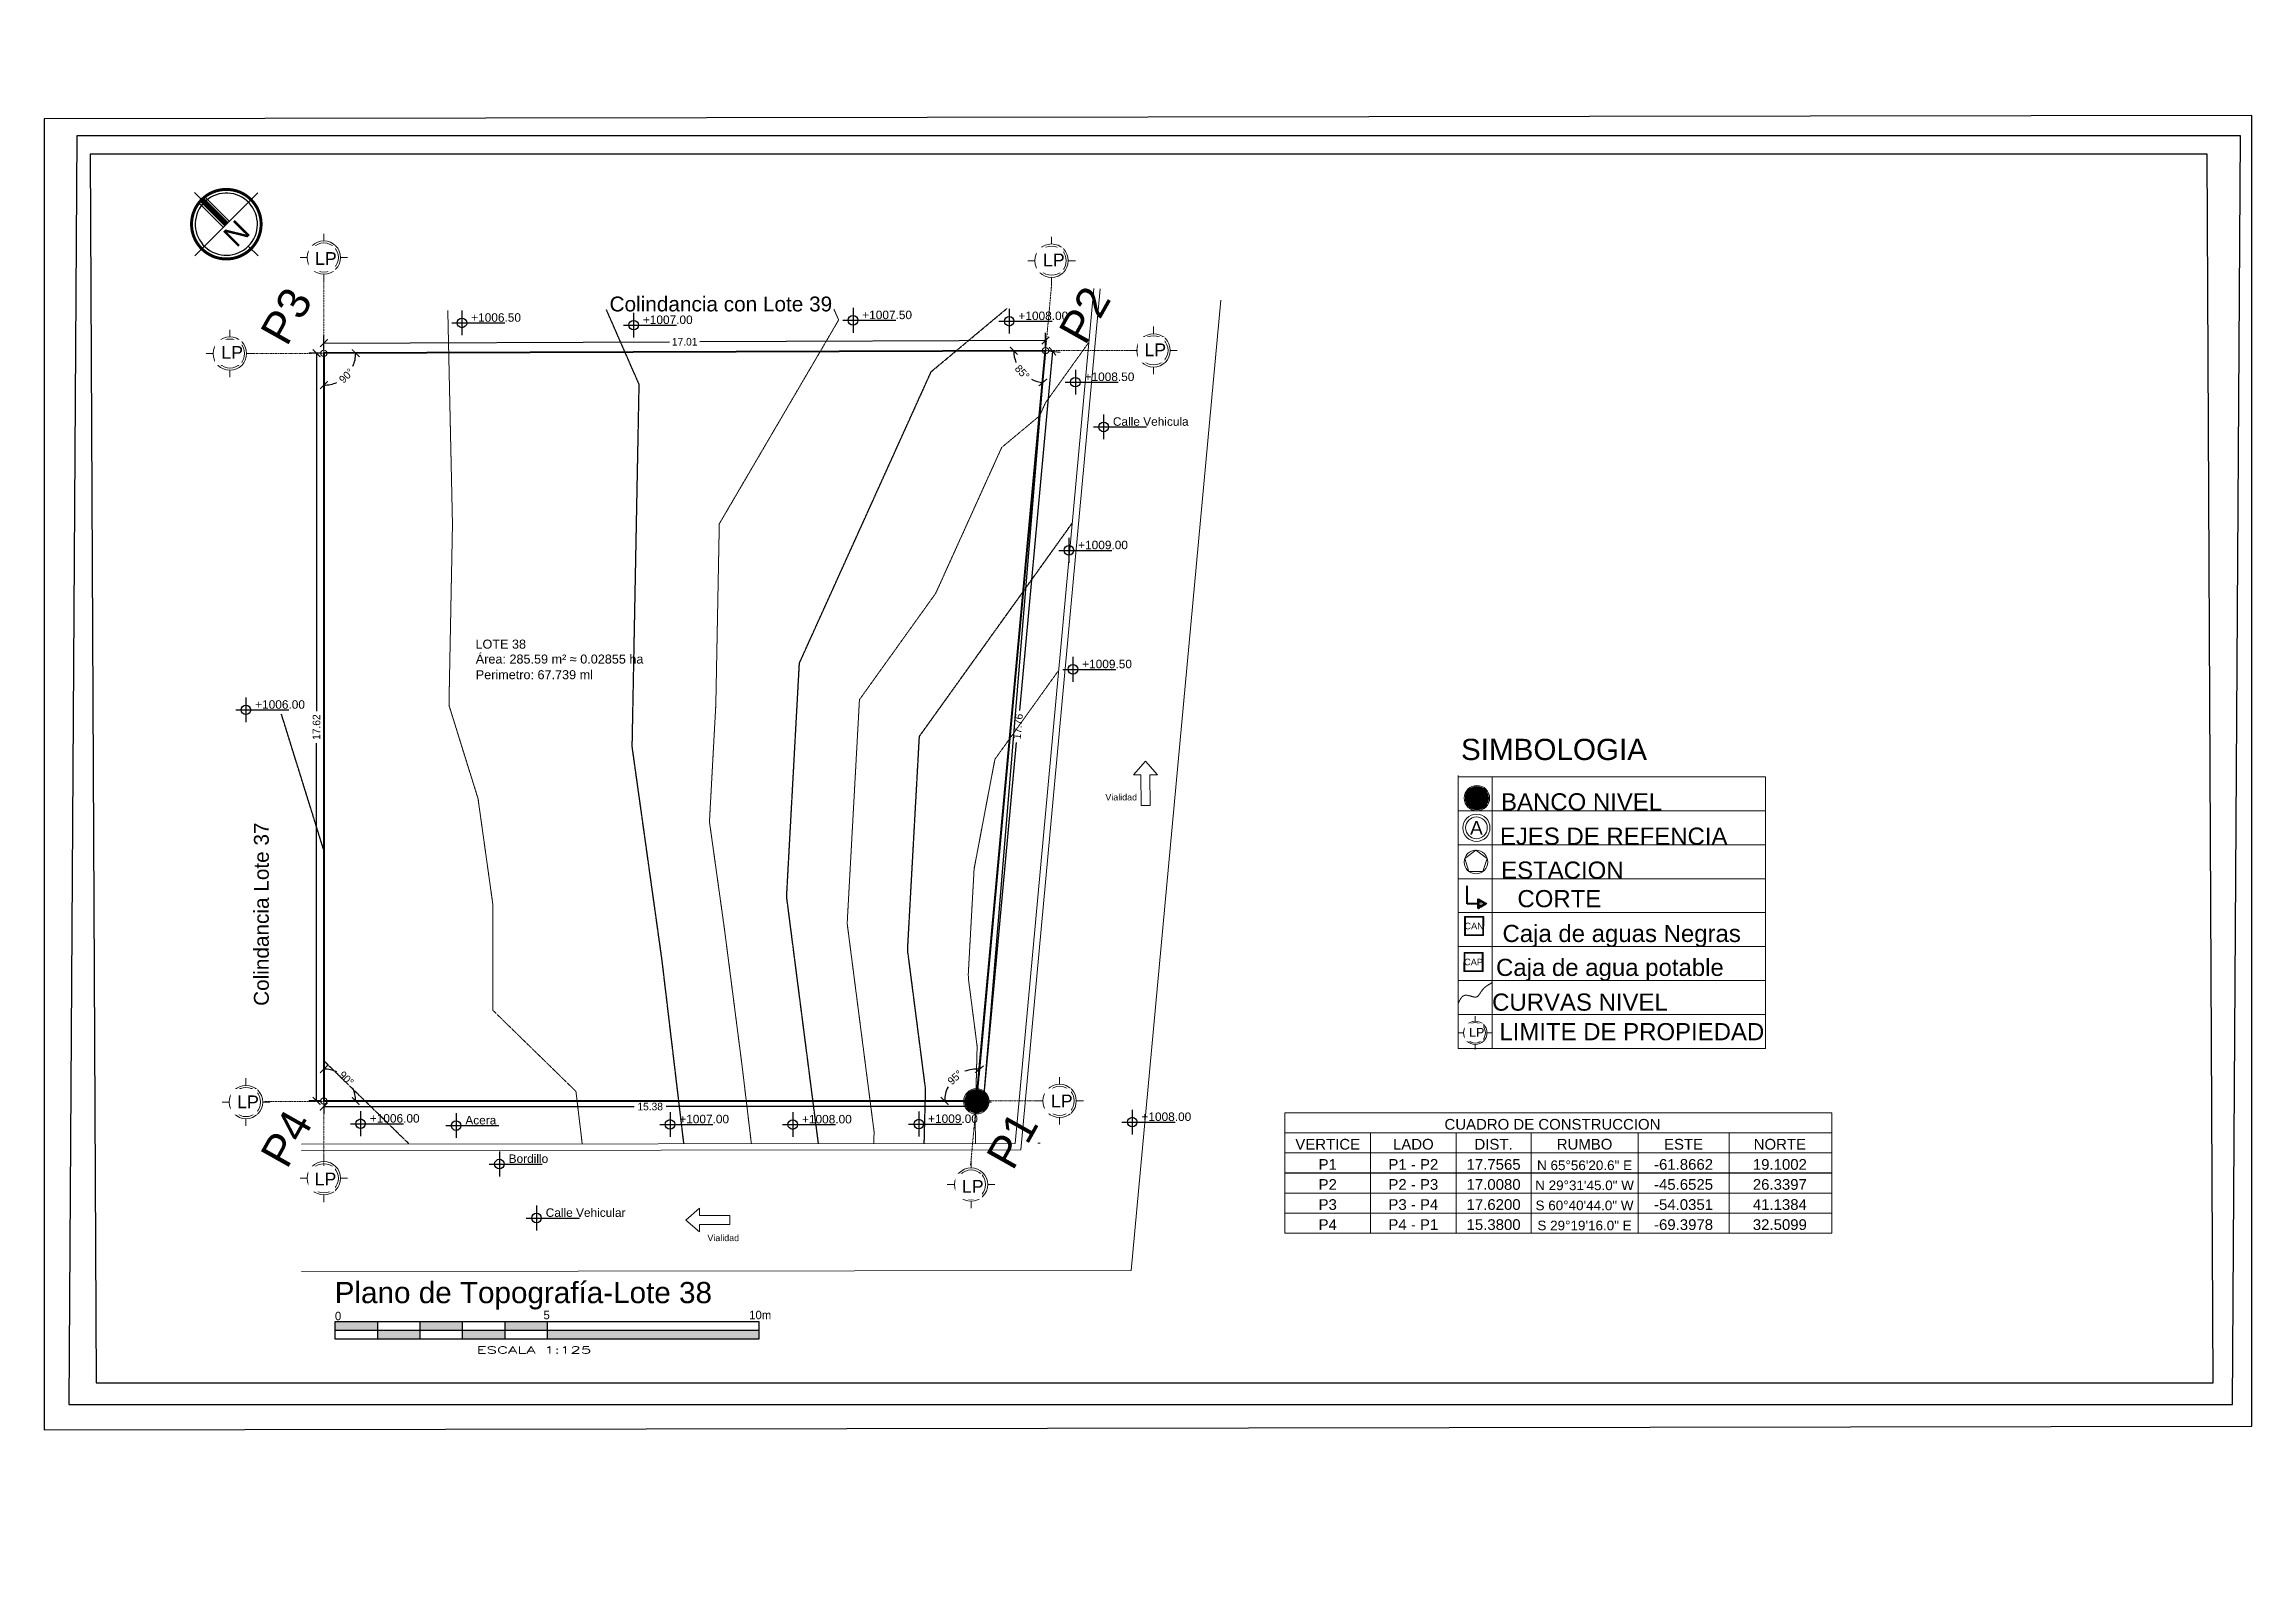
# Paper-space layout 'TOPOGRAFICO' of a CAD drawing. Header units: millimetres. Extents: x 2 to 419, y -23 to 261.
# The model-space entities are those that its viewports show. They can reach past a viewport. Long polylines and large blocks are cut down to what shows.
import ezdxf
from ezdxf.enums import TextEntityAlignment as Align

# ---------------------------------------------------------------- set-up
doc = ezdxf.new("R2010")
doc.units = ezdxf.units.MM
doc.header["$LTSCALE"] = 0.02
for name, pattern in [('ACAD_ISO02W100', [15, 12, -3]), ('ACAD_ISO06W100', [36, 24, -3, 0, -3, 0, -3, 0, -3]), ('ACAD_ISO10W100', [18, 12, -3, 0, -3])]:
    doc.linetypes.add(name, pattern=pattern)
for name, color, linetype, lineweight in [('A_DIM-1', 251, 'Continuous', 18), ('C-TOPO-MINR', 7, 'Continuous', 18), ('COTAS', 252, 'Continuous', 5), ('IH-textos', 250, 'Continuous', 18), ('PC-CAJAS DE AGUA', 13, 'Continuous', 15), ('S-GRID', 253, 'ACAD_ISO10W100', 5), ('S-GRID-IDEN', 253, 'Continuous', 9), ('TT-ACERAS', 251, 'Continuous', 20), ('TT-BN', 90, 'Continuous', 15), ('TT-CORTE TERRENO', 19, 'ACAD_ISO06W100', 40), ('TT-Terreno', 250, 'Continuous', 40)]:
    doc.layers.add(name, color=color, linetype=linetype, lineweight=lineweight)
for name, color, linetype, lineweight, transparency in [('CUADROS', 251, 'Continuous', 20, 0.2), ('TT-COTAS', 54, 'Continuous', 5, 0.4), ('TT-CURVAS DN', 128, 'ACAD_ISO02W100', 9, 0.2)]:
    doc.layers.add(name, color=color, linetype=linetype, lineweight=lineweight, transparency=transparency)
doc.layers.add('PC-NIVELES', color=251, linetype='Continuous')
doc.layers.get('Defpoints').freeze()
doc.styles.add('Arial_5', font='arial.ttf', dxfattribs={"height": 0.003})
doc.styles.add('CUADROS', font='arial.ttf')
doc.styles.add('ROMANS', font='', dxfattribs={"width": 0.8})
doc.styles.add('SIM1', font='SIMPLEX.shx', dxfattribs={"width": 1.1, "height": 0.25})
doc.styles.get("Standard").update_dxf_attribs({"font": 'GOTHIC.TTF'})
doc.styles.add('STYLE7', font='swissi.ttf')
doc.styles.get('ROMANS').set_extended_font_data('VNI-Avo')
doc.dimstyles.get("Standard").update_dxf_attribs({"dimtxt": 0.18, "dimasz": 0.18, "dimexe": 0.18, "dimexo": 0.0625, "dimgap": 0.09, "dimtad": 0, "dimzin": 3, "dimdsep": 46, "dimtxsty": 'Standard', "dimblk": 'ARCHTICK', "dimcen": 0.09, "dimadec": 0, "dimazin": 0, "dimtfac": 1, "dimtofl": 0, "dimtmove": 0, "dimatfit": 3, "dimldrblk": 'ARCHTICK', "dimfxl": 1, "dimtolj": 1, "dimtzin": 0, "dimarcsym": 0})
pattern_1 = [(0, (4e-16, 1e-16), (0, 6.985), [5.08, -1.905]), (90, (4e-16, 1e-16), (-6.985, 4e-16), [5.08, -1.905])]

# ---------------------------------------------------------------- blocks, each defined once
blk = doc.blocks.new('A$C3F057A20')
for p, q in [((1.312, 2.641), (1.312, 1.32)), ((1.186, 2.338), (1.186, 1.32)), ((1.247, 2.301), (1.247, 1.32)), ((1.377, 2.301), (1.377, 1.32)), ((1.437, 2.338), (1.437, 1.32)), ((0, 1.32), (2.623, 1.32)), ((1.312, 0.404), (1.312, 0))]:
    blk.add_line(p, q)
at = {"const_width": 0.0875}
blk.add_lwpolyline([(0.287, 1.32, 1), (2.337, 1.32, 1)], format="xyb", close=True, dxfattribs=at)
blk.add_arc((1.312, 1.32), 0.916, 94.06081, 85.93919)
blk.add_solid([(1.247, 1.32), (1.377, 1.32), (1.247, 2.301), (1.377, 2.301)])
at = {"ltscale": 0.2, "insert": (1.016, 1.231), "char_height": 0.625, "attachment_point": 1, "style": 'CUADROS'}
blk.add_mtext_dynamic_manual_height_columns('N', width=0.76887, gutter_width=3.125, heights=[0], dxfattribs=at)
blk = doc.blocks.new('_ArchTick')
at = {"color": 0, "linetype": 'ByBlock', "const_width": 0.15}
blk.add_lwpolyline([(-0.5, -0.5), (0.5, 0.5)], dxfattribs=at)
blk = doc.blocks.new('*D563')
at = {"layer": 'COTAS', "color": 0, "lineweight": -2, "ltscale": 0.2, "transparency": 16777216}
for p, q in [((25.722, 54.742), (24.943, 46.278)), ((25.619, 54.751), (25.902, 54.725)), ((24.094, 37.06), (24.874, 45.523)), ((23.991, 37.069), (24.274, 37.043))]:
    blk.add_line(p, q, dxfattribs=at)
at = {"layer": 'COTAS', "color": 0, "lineweight": -2, "ltscale": 0.2, "transparency": 16777216, "xscale": 0.18, "yscale": 0.18, "zscale": 0.18}
for p, rotation in [((25.722, 54.742), 84.73983874230558), ((24.094, 37.06), 264.7398387423056)]:
    blk.add_blockref('_ArchTick', p, dxfattribs=dict(at, rotation=rotation))
at = {"layer": 'COTAS', "color": 0, "ltscale": 0.2, "transparency": 16777216, "insert": (24.908, 45.901), "char_height": 0.18, "attachment_point": 5, "rotation": 84.7398}
blk.add_mtext('\\A1;17.76', dxfattribs=at)
blk = doc.blocks.new('*D564')
at = {"layer": 'COTAS', "color": 0, "lineweight": -2, "ltscale": 0.2, "transparency": 16777216}
for p, q in [((25.556, 54.819), (25.555, 55.176)), ((8.549, 54.758), (8.547, 55.115)), ((8.548, 54.935), (16.696, 54.964)), ((25.556, 54.996), (17.408, 54.967))]:
    blk.add_line(p, q, dxfattribs=at)
at = {"layer": 'COTAS', "color": 0, "lineweight": -2, "ltscale": 0.2, "transparency": 16777216, "xscale": 0.18, "yscale": 0.18, "zscale": 0.18}
for p, rotation in [((8.548, 54.935), 180.208055555556), ((25.556, 54.996), 0.2080555555559993)]:
    blk.add_blockref('_ArchTick', p, dxfattribs=dict(at, rotation=rotation))
at = {"layer": 'COTAS', "color": 0, "ltscale": 0.2, "transparency": 16777216, "insert": (17.052, 54.966), "char_height": 0.18, "attachment_point": 5, "rotation": 0.2081}
blk.add_mtext('\\A1;17.01', dxfattribs=at)
blk = doc.blocks.new('*D565')
at = {"layer": 'COTAS', "color": 0, "lineweight": -2, "ltscale": 0.2, "transparency": 16777216}
for p, q in [((8.486, 54.695), (8.196, 54.695)), ((8.376, 54.695), (8.376, 46.265)), ((8.376, 37.075), (8.376, 45.505)), ((8.486, 37.075), (8.196, 37.075))]:
    blk.add_line(p, q, dxfattribs=at)
at = {"layer": 'COTAS', "color": 0, "lineweight": -2, "ltscale": 0.2, "transparency": 16777216, "xscale": 0.18, "yscale": 0.18, "zscale": 0.18}
for p, rotation in [((8.376, 54.695), 90), ((8.376, 37.075), 270)]:
    blk.add_blockref('_ArchTick', p, dxfattribs=dict(at, rotation=rotation))
at = {"layer": 'COTAS', "color": 0, "ltscale": 0.2, "transparency": 16777216, "insert": (8.376, 45.885), "char_height": 0.18, "attachment_point": 5, "rotation": 90}
blk.add_mtext('\\A1;17.62', dxfattribs=at)
blk = doc.blocks.new('*D566')
at = {"layer": 'COTAS', "color": 0, "lineweight": -2, "ltscale": 0.2, "transparency": 16777216}
for p, q in [((8.549, 37.013), (8.549, 36.763)), ((8.549, 36.943), (15.858, 36.943)), ((23.929, 36.943), (16.619, 36.943)), ((23.929, 37.013), (23.929, 36.763))]:
    blk.add_line(p, q, dxfattribs=at)
at = {"layer": 'COTAS', "color": 0, "lineweight": -2, "ltscale": 0.2, "transparency": 16777216, "xscale": 0.18, "yscale": 0.18, "zscale": 0.18, "rotation": 180}
blk.add_blockref('_ArchTick', (8.549, 36.943), dxfattribs=at)
at = {"layer": 'COTAS', "color": 0, "lineweight": -2, "ltscale": 0.2, "transparency": 16777216, "xscale": 0.18, "yscale": 0.18, "zscale": 0.18}
blk.add_blockref('_ArchTick', (23.929, 36.943), dxfattribs=at)
at = {"layer": 'COTAS', "color": 0, "ltscale": 0.2, "transparency": 16777216, "insert": (16.239, 36.943), "char_height": 0.18, "attachment_point": 5}
blk.add_mtext('\\A1;15.38', dxfattribs=at)
blk = doc.blocks.new('*D567')
at = {"layer": 'COTAS', "color": 0, "lineweight": -2, "ltscale": 0.2, "transparency": 16777216}
for p, q in [((25.551, 54.695), (23.981, 37.643)), ((8.611, 37.075), (23.359, 37.075))]:
    blk.add_line(p, q, dxfattribs=at)
for start, end in [(84.7398, 111.3549), (153.385, 180)]:
    blk.add_arc((23.929, 37.075), 0.75, start, end, dxfattribs=at)
at = {"layer": 'COTAS', "color": 0, "lineweight": -2, "ltscale": 0.2, "transparency": 16777216, "xscale": 0.18, "yscale": 0.18, "zscale": 0.18}
for p, rotation in [((23.998, 37.822), 354.7398387423056), ((23.179, 37.075), 270.0000000000002)]:
    blk.add_blockref('_ArchTick', p, dxfattribs=dict(at, rotation=rotation))
at = {"layer": 'COTAS', "color": 0, "ltscale": 0.2, "transparency": 16777216, "insert": (23.423, 37.629), "char_height": 0.18, "attachment_point": 5, "rotation": 42.3699}
blk.add_mtext('\\A1;95°', dxfattribs=at)
blk = doc.blocks.new('*D568')
at = {"layer": 'COTAS', "color": 0, "lineweight": -2, "ltscale": 0.2, "transparency": 16777216}
for p, q in [((8.611, 54.695), (24.987, 54.755)), ((24.106, 37.137), (25.51, 54.189))]:
    blk.add_line(p, q, dxfattribs=at)
for start, end in [(180.2081, 201.5802), (243.9209, 265.2931)]:
    blk.add_arc((25.557, 54.757), 0.75, start, end, dxfattribs=at)
at = {"layer": 'COTAS', "color": 0, "lineweight": -2, "ltscale": 0.2, "transparency": 16777216, "xscale": 0.18, "yscale": 0.18, "zscale": 0.18}
for p, rotation in [((24.807, 54.754), 90.20805555555603), ((25.495, 54.009), 355.2930766759018)]:
    blk.add_blockref('_ArchTick', p, dxfattribs=dict(at, rotation=rotation))
at = {"layer": 'COTAS', "color": 0, "ltscale": 0.2, "transparency": 16777216, "insert": (25.006, 54.248), "char_height": 0.18, "attachment_point": 5, "rotation": 312.7506}
blk.add_mtext('\\A1;85°', dxfattribs=at)
blk = doc.blocks.new('*D569')
at = {"layer": 'COTAS', "color": 0, "lineweight": -2, "ltscale": 0.2, "transparency": 16777216}
for p, q in [((25.494, 54.757), (9.119, 54.697)), ((8.549, 37.138), (8.549, 54.125))]:
    blk.add_line(p, q, dxfattribs=at)
for start, end in [(336.1191, 0.2081), (270, 294.089)]:
    blk.add_arc((8.549, 54.695), 0.75, start, end, dxfattribs=at)
at = {"layer": 'COTAS', "color": 0, "lineweight": -2, "ltscale": 0.2, "transparency": 16777216, "xscale": 0.18, "yscale": 0.18, "zscale": 0.18}
for p, rotation in [((9.299, 54.698), 90.208055555556), ((8.549, 53.945), 180.0000000000019)]:
    blk.add_blockref('_ArchTick', p, dxfattribs=dict(at, rotation=rotation))
at = {"layer": 'COTAS', "color": 0, "ltscale": 0.2, "transparency": 16777216, "insert": (9.08, 54.166), "char_height": 0.18, "attachment_point": 5, "rotation": 45.104}
blk.add_mtext('\\A1;90°', dxfattribs=at)
blk = doc.blocks.new('*D570')
at = {"layer": 'COTAS', "color": 0, "lineweight": -2, "ltscale": 0.2, "transparency": 16777216}
for p, q in [((8.549, 54.633), (8.549, 37.645)), ((23.866, 37.075), (9.119, 37.075))]:
    blk.add_line(p, q, dxfattribs=at)
for start, end in [(66.0151, 90), (0, 23.9849)]:
    blk.add_arc((8.549, 37.075), 0.75, start, end, dxfattribs=at)
at = {"layer": 'COTAS', "color": 0, "lineweight": -2, "ltscale": 0.2, "transparency": 16777216, "xscale": 0.18, "yscale": 0.18, "zscale": 0.18}
for p, rotation in [((8.549, 37.825), 180.0000000000018), ((9.299, 37.075), 270.0000000000002)]:
    blk.add_blockref('_ArchTick', p, dxfattribs=dict(at, rotation=rotation))
at = {"layer": 'COTAS', "color": 0, "ltscale": 0.2, "transparency": 16777216, "insert": (9.079, 37.605), "char_height": 0.18, "attachment_point": 5, "rotation": 315}
blk.add_mtext('\\A1;90°', dxfattribs=at)
blk = doc.blocks.new('CC-R')
at = {"layer": 'CUADROS', "ltscale": 0.2}
for p, q in [((0, 0), (0, 7.5)), ((0, 7.5), (102.2, 7.5)), ((102.2, 0), (102.2, 7.5)), ((0, 3.75), (102.2, 3.75)), ((0, 0), (102.2, 0)), ((16, 0), (16, 3.75)), ((32, 0), (32, 3.75)), ((46, 0), (46, 3.75)), ((66, 0), (66, 3.75)), ((83, 0), (83, 3.75))]:
    blk.add_line(p, q, dxfattribs=at)
at = {"layer": 'CUADROS', "ltscale": 0.2, "style": 'CUADROS'}
blk.add_text('CUADRO DE CONSTRUCCION', height=2, dxfattribs=at).set_placement((50, 3.75), align=Align.BOTTOM_CENTER)
for s, p in [('VERTICE', (8, 0.625)), ('LADO', (24, 0.625)), ('DIST.', (39, 0.625)), ('RUMBO', (56, 0.625)), ('ESTE', (74.5, 0.625)), ('NORTE', (92.5, 0.625))]:
    blk.add_text(s, height=2, dxfattribs=at).set_placement(p, align=Align.CENTER)
blk = doc.blocks.new('CC-CR')
at = {"layer": 'CUADROS', "ltscale": 0.2}
for p, q in [((0, 0), (0, 3.75)), ((0, 3.75), (102.2, 3.75)), ((0, 0), (102.2, 0)), ((16, 0), (16, 3.75)), ((32, 0), (32, 3.75)), ((46, 0), (46, 3.75)), ((66, 0), (66, 3.75)), ((83, 0), (83, 3.75)), ((102.2, 0), (102.2, 3.75))]:
    blk.add_line(p, q, dxfattribs=at)
at = {"layer": 'CUADROS', "ltscale": 0.2, "style": 'CUADROS'}
for tag, height, p in [('V', 2, (8, 0)), ('L', 2, (24, 0)), ('D', 2, (39, 0)), ('ANG', 1.8, (56, 0)), ('X', 2, (74.5, 0)), ('Y', 2, (92.5, 0))]:
    blk.add_attdef(tag, text='', height=height, dxfattribs=at).set_placement(p, align=Align.BOTTOM_CENTER)
blk = doc.blocks.new('Nivel')
at = {"layer": 'IH-textos'}
h = blk.add_hatch(dxfattribs=at)
h.set_pattern_fill('ANGLE', color=256)
h.set_pattern_definition([(0, (-30.434, -5.986), (0, 6.985), [5.08, -1.905]), (90, (-30.434, -5.986), (-6.985, 4e-16), [5.08, -1.905])])
h.paths.add_polyline_path([(0, 0), (0, 0.113, 0.414214), (-0.113, 0)])
h.paths.add_polyline_path([(0.113, 0), (0, 0), (0, -0.113, 0.414214)])
at = {"layer": 'PC-NIVELES'}
for p, q in [((-0.241, 0), (1.011, 0)), ((0, 0.293), (0, -0.292))]:
    blk.add_line(p, q, dxfattribs=at)
blk.add_circle((0, 0), 0.113, dxfattribs=at)
at = {"layer": 'CUADROS', "style": 'CUADROS'}
blk.add_attdef('ACERA+997.00', (0.218, 0.027), '', height=0.2, dxfattribs=at)
blk = doc.blocks.new('arrow1')
blk.add_lwpolyline([(4.23, 0), (4.23, 0.43), (1.31, 0.43), (1.31, 1.14), (0, 0), (1.31, -1.14), (1.31, -0.43), (4.23, -0.43)], close=True)
blk = doc.blocks.new('Rejilla - Extremo inicial de rejilla - Círculo-11506-Nivel 1')
h = blk.add_hatch()
h.set_pattern_fill('ANGLE', color=256)
h.set_pattern_definition(pattern_1)
h.paths.add_polyline_path([(0, 0.00393), (0, 0.00452, 0.414214), (-0.00452, 0), (-0.00393, 0, -0.414214)])
h.paths.add_polyline_path([(0, -0.00393), (0, -0.00452, 0.414214), (0.00452, 0), (0.00393, 0, -0.414214)])
at = {"layer": 'A_DIM-1', "true_color": 0x000000, "transparency": 33554661}
h = blk.add_hatch(dxfattribs=at)
h.set_pattern_fill('ANGLE', color=18)
h.set_pattern_definition(pattern_1)
h.paths.add_polyline_path([(0, 0.00452), (0, 0.00393, -0.414214), (0.00393, 0), (0.00452, 0, 0.414214)])
h.paths.add_polyline_path([(-0.00393, 0), (-0.00452, 0, 0.414214), (0, -0.00452), (0, -0.00393, -0.414214)])
at = {"layer": 'S-GRID'}
h = blk.add_hatch(dxfattribs=at)
h.set_pattern_fill('ANGLE', color=256)
h.set_pattern_definition(pattern_1)
h.paths.add_polyline_path([(0, 0.00393), (0, 0.00452, 0.414214), (-0.00452, 0), (-0.00393, 0, -0.414214)])
h.paths.add_polyline_path([(0, -0.00393), (0, -0.00452, 0.414214), (0.00452, 0), (0.00393, 0, -0.414214)])
at = {"layer": 'S-GRID', "linetype": 'Continuous'}
h = blk.add_hatch(dxfattribs=at)
h.set_pattern_fill('AR-B88', color=256, scale=0.1)
h.paths.add_polyline_path([(0, 0.00452), (0, 0.00393, -0.414214), (0.00393, 0), (0.00452, 0, 0.414214)])
h.paths.add_polyline_path([(-0.00393, 0), (-0.00452, 0, 0.414214), (0, -0.00452), (0, -0.00393, -0.414214)])
at = {"layer": 'S-GRID-IDEN', "linetype": 'Continuous'}
for p, q in [((0, 0.00393), (0, 0.0056)), ((-0.00393, 0), (-0.0056, 0)), ((0.00393, 0), (0.0056, 0)), ((0, -0.00393), (0, -0.0056))]:
    blk.add_line(p, q, dxfattribs=at)
for radius in [0.00393, 0.00343]:
    blk.add_circle((0, 0), radius, dxfattribs=at)

msp = doc.modelspace()

# ---------------------------------------------------------------- hatches: boundary and pattern name
at = {"layer": 'TT-ACERAS'}
h = msp.add_hatch(dxfattribs=at)
h.set_pattern_fill('ANSI31', color=256, scale=0.005)
h.set_pattern_definition([(45, (3.622363, 65.123601), (-0.01122532, 0.01122532), [])])
h.paths.add_polyline_path([(42.178, 49.651, 1), (41.632, 49.651, 1)])
h = msp.add_hatch(dxfattribs=at)
h.set_pattern_fill('ANSI31', color=256, scale=0.005)
h.set_pattern_definition([(45, (-14.356399, 52.539362), (-0.01122532, 0.01122532), [])])
h.paths.add_polyline_path([(24.199, 37.067, 1), (23.653, 37.067, 1)])
at = {"layer": 'TT-CORTE TERRENO'}
h = msp.add_hatch(color=256, dxfattribs=at)
h.dxf.hatch_style = 1
h.paths.add_polyline_path([(41.932, 47.046), (42.131, 47.161), (41.932, 47.276)])
h.paths.add_polyline_path([(42.004, 47.213, -1), (42.004, 47.106, -1)], flags=16)

# ---------------------------------------------------------------- linework, layer by layer
msp.add_lwpolyline([(18.81, 31.872), (8.81, 31.872), (8.81, 31.472), (18.81, 31.472)], close=True)
for points in [[(9.81, 31.872), (9.81, 31.472)], [(10.81, 31.872), (10.81, 31.472)], [(10.81, 31.872), (10.81, 31.472)], [(11.81, 31.872), (11.81, 31.472)], [(12.81, 31.872), (12.81, 31.472)], [(13.81, 31.872), (13.81, 31.472)], [(8.81, 31.672), (18.81, 31.672)]]:
    msp.add_lwpolyline(points)
for points in [[(8.81, 31.672), (9.81, 31.672), (8.81, 31.872), (9.81, 31.872)], [(10.81, 31.672), (11.81, 31.672), (10.81, 31.872), (11.81, 31.872)], [(12.81, 31.672), (13.81, 31.672), (12.81, 31.872), (13.81, 31.872)], [(9.81, 31.472), (10.81, 31.472), (9.81, 31.672), (10.81, 31.672)], [(11.81, 31.472), (12.81, 31.472), (11.81, 31.672), (12.81, 31.672)], [(13.81, 31.472), (18.81, 31.472), (13.81, 31.672), (18.81, 31.672)]]:
    msp.add_solid(points)
at = {"layer": 'C-TOPO-MINR'}
msp.add_line((23.907, 36.075), (23.901, 36.647), dxfattribs=at)
at = {"layer": 'C-TOPO-MINR', "flags": 128}
msp.add_lwpolyline([(23.738, 39.965), (23.738, 40.005), (23.734, 40.036)], dxfattribs=at)
at = {"layer": 'COTAS', "ltscale": 0.2}
for centre in [(8.549, 54.695), (25.557, 54.757), (8.549, 37.075), (23.929, 37.075)]:
    msp.add_circle(centre, 0.075, dxfattribs=at)
at = {"layer": 'CUADROS'}
for p, q in [((41.462, 50.181), (41.462, 43.752)), ((42.262, 50.152), (42.262, 43.752))]:
    msp.add_line(p, q, dxfattribs=at)
at = {"layer": 'CUADROS', "color": 251}
for p, q in [((41.462, 50.152), (48.709, 50.152)), ((48.709, 50.152), (48.709, 43.752)), ((41.462, 49.352), (48.709, 49.352)), ((41.462, 48.552), (48.709, 48.552)), ((41.462, 47.752), (48.709, 47.752)), ((41.462, 46.952), (48.709, 46.952)), ((41.462, 46.152), (48.709, 46.152)), ((41.462, 45.352), (48.709, 45.352)), ((41.462, 44.552), (48.709, 44.552)), ((41.462, 43.752), (48.709, 43.752))]:
    msp.add_line(p, q, dxfattribs=at)
at = {"layer": 'PC-CAJAS DE AGUA'}
for points in [[(42.063, 46.41), (41.613, 46.412), (41.615, 46.862), (42.065, 46.86)], [(42.043, 46.43), (41.633, 46.432), (41.635, 46.842), (42.045, 46.84)], [(42.049, 45.562), (41.599, 45.564), (41.601, 46.014), (42.051, 46.012)], [(42.029, 45.582), (41.619, 45.584), (41.621, 45.994), (42.031, 45.992)]]:
    msp.add_lwpolyline(points, close=True, dxfattribs=at)
at = {"layer": 'S-GRID'}
for p, q in [((8.549, 35.549), (8.549, 56.392)), ((23.79, 35.563), (25.7, 56.318)), ((6.803, 54.689), (27.739, 54.765)), ((7.141, 37.06), (25.429, 37.077)), ((25.375, 36.077), (25.43, 36.077))]:
    msp.add_line(p, q, dxfattribs=at)
at = {"layer": 'S-GRID', "linetype": 'ByBlock'}
for radius in [0.32, 0.256]:
    msp.add_circle((41.893, 48.951), radius, dxfattribs=at)
at = {"layer": 'TT-ACERAS'}
for points in [[(8.02, 36.06), (24.841, 36.076), (26.696, 56.226)], [(8.02, 35.91), (24.978, 35.926), (26.846, 56.213)], [(8.023, 33.06), (27.578, 33.079), (29.684, 55.951)]]:
    msp.add_lwpolyline(points, dxfattribs=at)
at = {"layer": 'TT-BN'}
for centre, radius in [((41.905, 49.651), 0.299), ((41.905, 49.651), 0.273), ((23.926, 37.067), 0.299), ((23.926, 37.067), 0.273)]:
    msp.add_circle(centre, radius, dxfattribs=at)
at = {"layer": 'TT-CORTE TERRENO'}
for p, q in [((41.676, 47.161), (41.676, 47.585)), ((41.932, 47.161), (41.676, 47.161)), ((41.932, 47.046), (41.932, 47.276)), ((41.932, 47.276), (42.131, 47.161)), ((42.131, 47.161), (41.932, 47.046))]:
    msp.add_line(p, q, dxfattribs=at)
msp.add_circle((42.004, 47.16), 0.0534, dxfattribs=at)
at = {"layer": 'TT-COTAS'}
msp.add_lwpolyline([(41.882, 48.424), (41.617, 48.231), (41.718, 47.919), (42.046, 47.919), (42.148, 48.231)], close=True, dxfattribs=at)
msp.add_circle((41.882, 48.145), 0.279, dxfattribs=at)
at = {"layer": 'TT-CURVAS DN', "lineweight": 30}
for p, q in [((22.862, 54.262), (24.65, 55.754)), ((19.757, 47.395), (22.862, 54.262)), ((22.585, 45.669), (26.182, 50.688)), ((19.456, 41.89), (19.757, 47.395)), ((20.205, 36.075), (19.456, 41.89))]:
    msp.add_line(p, q, dxfattribs=at)
at = {"layer": 'TT-CURVAS DN'}
for p, q in [((25.559, 53.535), (26.58, 54.959)), ((24.363, 45.128), (25.859, 47.214)), ((23.873, 42.544), (24.363, 45.128))]:
    msp.add_line(p, q, dxfattribs=at)
at = {"layer": 'TT-CURVAS DN', "flags": 128}
for points in [[(14.636, 36.075), (14.49, 37.3), (12.534, 39.21), (12.534, 41.689), (12.182, 44.201), (11.682, 45.808), (11.498, 46.401), (11.501, 46.587), (11.58, 50.669), (11.511, 53.816), (11.47, 55.706)], [(17.868, 50.677), (20.681, 55.481), (20.568, 55.739)], [(24.522, 52.475), (25.416, 53.221), (25.559, 53.535)], [(20.882, 41.272), (20.883, 41.283), (21.02, 43.779), (21.171, 46.532), (22.969, 49.041), (24.522, 52.475)], [(17.636, 43.656), (17.786, 46.409), (17.868, 50.677)], [(18.623, 36.075), (18.41, 37.863), (17.987, 41.143), (17.636, 43.656)], [(23.734, 40.036), (23.736, 40.069), (23.873, 42.544)], [(20.883, 41.248), (20.883, 41.262), (20.882, 41.272)], [(21.509, 36.075), (21.516, 36.347), (20.883, 41.248)], [(23.901, 36.647), (23.944, 38.362), (23.738, 39.965)]]:
    msp.add_lwpolyline(points, dxfattribs=at)
at = {"layer": 'TT-CURVAS DN', "lineweight": 30, "flags": 128}
for points in [[(15.816, 45.422), (15.98, 53.96), (15.21, 55.719)], [(10.544, 36.075), (8.549, 38.022), (8.549, 42.981), (7.549, 46.193)], [(17.033, 36.075), (16.519, 40.397), (15.816, 45.422)], [(22.308, 40.654), (22.309, 40.676), (22.585, 45.669)], [(22.31, 40.607), (22.311, 40.634), (22.308, 40.654)], [(22.698, 36.075), (22.73, 37.355), (22.31, 40.607)]]:
    msp.add_lwpolyline(points, dxfattribs=at)
at = {"layer": 'TT-CURVAS DN'}
msp.add_spline([(41.462, 44.81), (41.617, 45.003), (41.87, 44.961), (42.154, 45.237), (42.262, 45.316), (42.249, 45.316)], degree=3, dxfattribs=at)
msp.add_open_spline([(41.462, 44.81), (41.503, 44.898), (41.586, 45.078), (41.974, 44.865), (41.971, 45.151), (42.242, 45.287), (42.262, 45.302)], degree=3, knots=[0, 0, 0, 0, 0.2473613, 0.5040537, 0.899709, 0.9861209, 0.9861209, 0.9861209, 0.9861209], dxfattribs=at)
at = {"layer": 'TT-Terreno'}
msp.add_lwpolyline([(23.929, 37.075), (25.557, 54.757), (8.549, 54.695), (8.549, 37.075), (23.929, 37.075)], dxfattribs=at)

# ---------------------------------------------------------------- block references
at = {"xscale": 0.7999999999999999, "yscale": 0.7999999999999999, "zscale": 0.7999999999999999, "rotation": 44.99999999999994}
msp.add_blockref('A$C3F057A20', (6.255, 56.249), dxfattribs=at)
at = {"layer": 'CUADROS', "xscale": 0.2459707820064471, "yscale": 0.2459707820064471, "zscale": 0.2459707820064471}
for p, rotation in [((27.911, 45.082), 270.0874350369594), ((17.078, 34.268), 0.08743503695946095)]:
    msp.add_blockref('arrow1', p, dxfattribs=dict(at, rotation=rotation))
at = {"layer": 'CUADROS', "color": 251, "ltscale": 0.2, "xscale": 0.1260950342431856, "yscale": 0.1260950342431856, "zscale": 0.1260950342431856}
msp.add_blockref('CC-R', (37.38, 41.289), dxfattribs=at)
for p, values in [((37.38, 40.816), {'V': 'P1', 'L': 'P1 - P2', 'D': '17.7565', 'ANG': 'N 65°56\'20.6" E', 'X': '-61.8662', 'Y': '19.1002'}), ((37.38, 40.344), {'V': 'P2', 'L': 'P2 - P3', 'D': '17.0080', 'ANG': 'N 29°31\'45.0" W', 'X': '-45.6525', 'Y': '26.3397'}), ((37.38, 39.871), {'V': 'P3', 'L': 'P3 - P4', 'D': '17.6200', 'ANG': 'S 60°40\'44.0" W', 'X': '-54.0351', 'Y': '41.1384'}), ((37.38, 39.398), {'V': 'P4', 'L': 'P4 - P1', 'D': '15.3800', 'ANG': 'S 29°19\'16.0" E', 'X': '-69.3978', 'Y': '32.5099'})]:
    msp.add_blockref('CC-CR', p, dxfattribs=at).add_auto_attribs(values)
at = {"layer": 'IH-textos'}
for p, values in [((11.803, 55.412), {'ACERA+997.00': '+1006.50'}), ((21.019, 55.473), {'ACERA+997.00': '+1007.50'}), ((24.7, 55.451), {'ACERA+997.00': '+1008.00'}), ((15.849, 55.359), {'ACERA+997.00': '+1007.00'}), ((26.259, 54.015), {'ACERA+997.00': '+1008.50'}), ((26.926, 52.96), {'ACERA+997.00': 'Calle Vehicula'}), ((26.107, 50.051), {'ACERA+997.00': '+1009.00'}), ((26.202, 47.246), {'ACERA+997.00': '+1009.50'}), ((6.712, 46.292), {'ACERA+997.00': '+1006.00'}), ((9.414, 36.538), {'ACERA+997.00': '+1006.00'}), ((11.665, 36.495), {'ACERA+997.00': 'Acera'}), ((16.707, 36.522), {'ACERA+997.00': '+1007.00'}), ((19.599, 36.519), {'ACERA+997.00': '+1008.00'}), ((22.571, 36.53), {'ACERA+997.00': '+1009.00'}), ((27.599, 36.577), {'ACERA+997.00': '+1008.00'}), ((12.686, 35.588), {'ACERA+997.00': 'Bordillo'}), ((13.56, 34.317), {'ACERA+997.00': 'Calle Vehicular'})]:
    msp.add_blockref('Nivel', p, dxfattribs=at).add_auto_attribs(values)
at = {"layer": 'S-GRID-IDEN', "color": 251, "true_color": 0x636466}
for p, xscale, yscale, zscale in [((8.549, 56.952), 99.99999999999993, 99.99999999999993, 99.99999999999993), ((25.7, 56.878), 99.99999999999993, 99.99999999999993, 99.99999999999993), ((6.336, 54.689), 99.99999999999993, 99.99999999999993, 99.99999999999993), ((28.102, 54.764), 99.99999999999993, 99.99999999999993, 99.99999999999993), ((41.865, 44.119), 70.23934789885607, 70.23934789885607, 70.23934789885607), ((6.714, 37.049), 99.99999999999993, 99.99999999999993, 99.99999999999993), ((25.889, 37.077), 99.99999999999993, 99.99999999999993, 99.99999999999993), ((8.549, 35.253), 99.99999999999993, 99.99999999999993, 99.99999999999993), ((23.801, 35.106), 99.99999999999993, 99.99999999999993, 99.99999999999993)]:
    msp.add_blockref('Rejilla - Extremo inicial de rejilla - Círculo-11506-Nivel 1', p, dxfattribs=dict(at, xscale=xscale, yscale=yscale, zscale=zscale))

# ---------------------------------------------------------------- texts
at = {"ltscale": 0.2, "style": 'CUADROS'}
for s, height, p in [('LOTE 38', 0.213, (12.122, 47.735)), ('Área: 285.59 m² ≈ 0.02855 ha  ', 0.21299, (12.129, 47.383)), ('Perimetro: 67.739 ml', 0.21299, (12.129, 47.014))]:
    msp.add_text(s, height=height, dxfattribs=at).set_placement(p)
at = {"style": 'CUADROS'}
msp.add_text('Plano de Topografía-Lote 38', height=0.5, dxfattribs=at).set_placement((13.25, 32.56), align=Align.MIDDLE_CENTER)
at = {"style": 'ROMANS'}
for s, p in [('0', (8.81, 31.907)), ('5', (13.724, 31.931)), ('10m', (18.572, 31.931))]:
    msp.add_text(s, height=0.2, rotation=360, dxfattribs=at).set_placement(p)
at = {"style": 'SIM1', "width": 1.8}
msp.add_text('ESCALA 1:125', height=0.16, dxfattribs=at).set_placement((13.5, 31.205), align=Align.MIDDLE)
at = {"layer": 'CUADROS', "ltscale": 0.2, "style": 'CUADROS'}
for s, p in [('P3', (7.663, 55.577)), ('P2', (26.479, 55.601)), ('P4', (7.665, 36.191)), ('P1', (24.771, 36.152))]:
    msp.add_text(s, height=0.75, rotation=60.6789, dxfattribs=at).set_placement(p, align=Align.MIDDLE_CENTER)
at = {"layer": 'CUADROS', "style": 'CUADROS'}
for s, height, p in [('Colindancia con Lote 39', 0.35, (15.282, 55.682)), ('Vialidad', 0.15, (26.967, 44.158)), ('Vialidad', 0.15, (17.589, 33.772))]:
    msp.add_text(s, height=height, dxfattribs=at).set_placement(p)
at = {"layer": 'CUADROS', "color": 251, "style": 'CUADROS'}
for s, height, p in [('SIMBOLOGIA', 0.5, (43.721, 50.798)), ('BANCO NIVEL', 0.40412, (44.371, 49.563)), ('EJES DE REFENCIA', 0.40412, (45.128, 48.754)), ('ESTACION', 0.4041, (43.918, 47.954)), ('CORTE', 0.4041, (43.847, 47.282)), ('Caja de aguas Negras', 0.40412, (45.316, 46.462)), ('Caja de agua potable', 0.40412, (45.039, 45.662)), ('CURVAS NIVEL', 0.40412, (44.333, 44.844)), ('LIMITE DE PROPIEDAD', 0.40412, (45.555, 44.147))]:
    msp.add_text(s, height=height, dxfattribs=at).set_placement(p, align=Align.MIDDLE_CENTER)
at = {"layer": 'CUADROS', "style": 'CUADROS'}
msp.add_text('Colindancia Lote 37', height=0.35, rotation=90, dxfattribs=at).set_placement((7.251, 39.316))
at = {"layer": 'PC-CAJAS DE AGUA', "style": 'CUADROS'}
for s, p in [('CAN', (41.839, 46.636)), ('CAP', (41.825, 45.788))]:
    msp.add_text(s, height=0.1552, rotation=359.7955, dxfattribs=at).set_placement(p, align=Align.MIDDLE_CENTER)
at = {"layer": 'S-GRID', "linetype": 'ByBlock', "style": 'CUADROS'}
msp.add_text('A', height=0.32, dxfattribs=at).set_placement((41.893, 48.951), align=Align.MIDDLE_CENTER)
at = {"layer": 'TT-CORTE TERRENO', "style": 'STYLE7'}
msp.add_text('A', height=0.0651, rotation=270, dxfattribs=at).set_placement((41.976, 47.179))

# ---------------------------------------------------------------- dimensions: what is measured, and where the dimension line sits
at = {"layer": 'COTAS', "ltscale": 0.2}
for p1, p2, distance, picture, middle in [((25.557, 54.757), (8.549, 54.695), -0.24, '*D564', (17.052, 54.966)), ((8.549, 54.695), (8.549, 37.075), -0.173, '*D565', (8.376, 45.885)), ((23.929, 37.075), (25.557, 54.757), -0.166, '*D563', (24.908, 45.901)), ((8.549, 37.075), (23.929, 37.075), -0.133, '*D566', (16.239, 36.943))]:
    dim = msp.add_aligned_dim(p1=p1, p2=p2, distance=distance, dimstyle='Standard', dxfattribs=at)
    dim.commit()
    dim.dimension.update_dxf_attribs({"geometry": picture, "text_midpoint": middle})
for base, center, p1, p2, picture, middle in [((8.925, 54.046), (8.549, 54.695), (25.557, 54.757), (8.549, 37.075), '*D569', (9.08, 54.166)), ((9.198, 37.45), (8.549, 37.075), (8.549, 54.695), (23.929, 37.075), '*D570', (9.079, 37.605)), ((24.898, 54.398), (25.557, 54.757), (24.101, 37.075), (8.549, 54.695), '*D568', (25.006, 54.248)), ((23.594, 37.746), (23.929, 37.075), (8.549, 37.075), (25.557, 54.757), '*D567', (23.423, 37.629))]:
    dim = msp.add_angular_dim_3p(base=base, center=center, p1=p1, p2=p2, dimstyle='Standard', dxfattribs=at)
    dim.commit()
    dim.dimension.update_dxf_attribs({"geometry": picture, "text_midpoint": middle})

# ---------------------------------------------------------------- next in the draw order: texts
at = {"layer": 'S-GRID-IDEN', "attachment_point": 1, "style": 'Arial_5', "bg_fill": 2}
for insert, char_height, width in [((8.34, 57.079), 0.3, 0.32804), ((25.494, 57.045), 0.3, 0.32804), ((6.131, 54.866), 0.3, 0.32804), ((27.886, 54.927), 0.3, 0.32804), ((41.72, 44.236), 0.2107, 0.23041), ((6.505, 37.204), 0.3, 0.32804), ((25.682, 37.226), 0.3, 0.32804), ((8.331, 35.386), 0.3, 0.32804), ((23.584, 35.213), 0.3, 0.32804)]:
    msp.add_mtext('LP', dxfattribs=dict(at, insert=insert, char_height=char_height, width=width))

psp = doc.layouts.new('TOPOGRAFICO')

# ---------------------------------------------------------------- linework, layer by layer
for points in [[(2.33, 0.22), (418.53, 0.86), (418.52, 248), (2.31, 247.36)], [(6.99, 4.94), (414.89, 4.94), (416.39, 244.15), (8.49, 244.15)], [(12.09, 9.03), (411.22, 9.03), (410.12, 240.69), (10.99, 240.69)]]:
    psp.add_lwpolyline(points, close=True)

# ---------------------------------------------------------------- viewports
at = {"layer": 'Defpoints', "ltscale": 0.2, "view_target_point": (94.76, -206.734)}
psp.add_viewport(center=(137.91, 119.12), size=(258.75, 284.626), view_center_point=(-75.853, 250.925), view_height=35.5783, dxfattribs=at)
psp.add_viewport(center=(292.62, 92.58), size=(122.08, 130.889), view_center_point=(-50.332, 253.046), view_height=16.3611, status=3, dxfattribs=at)

doc.saveas('drawing.dxf')
